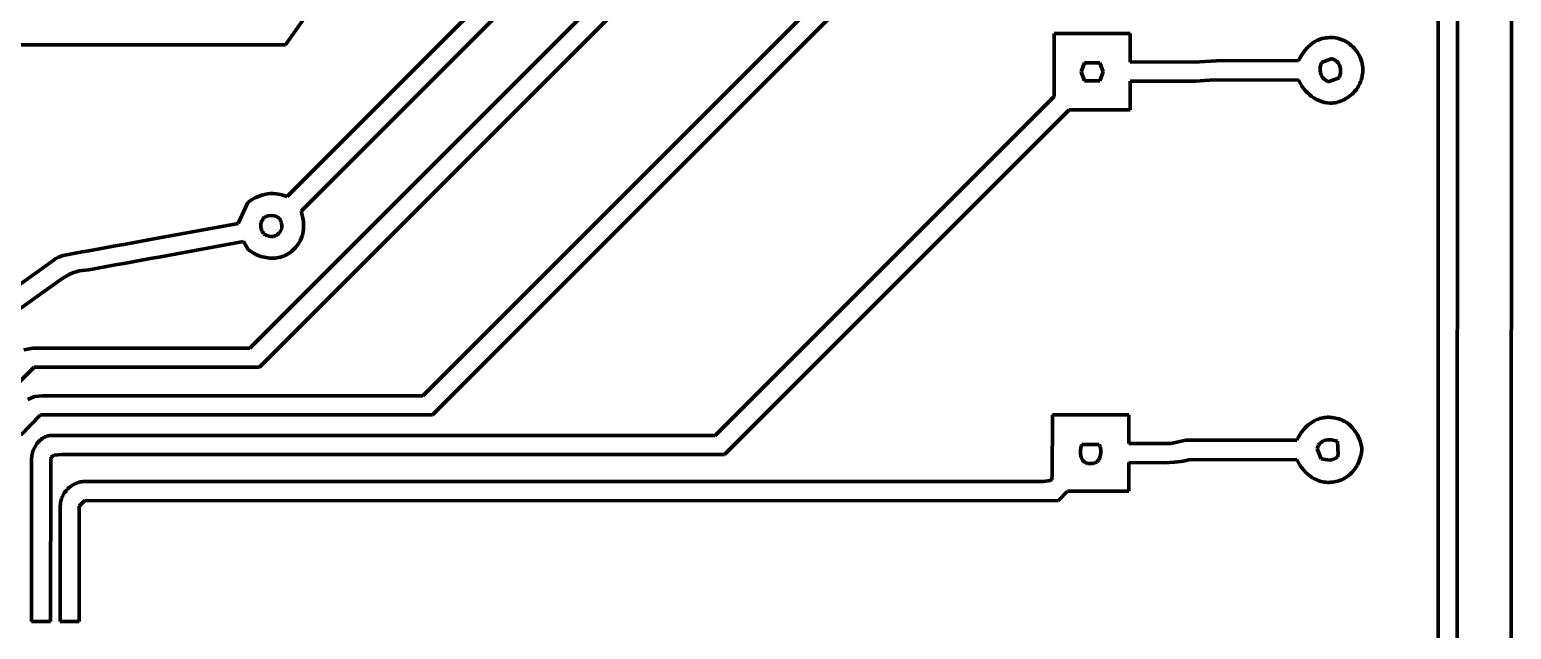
# Model space of a CAD drawing. Header units: millimetres. Extents: x 0 to 15.4, y 0 to 12.6.
# Drawn here: x 5.18 to 11.66, y 5.92 to 8.54 of the extents above; entities that cross this region are included whole.
import ezdxf

# ---------------------------------------------------------------- set-up
doc = ezdxf.new("R2010")
doc.units = ezdxf.units.MM
doc.layers.add('color#000000ff', color=7, linetype='CONTINUOUS', lineweight=100)
doc.layers.add('color#ffffffff', color=7, linetype='CONTINUOUS', lineweight=100)

msp = doc.modelspace()

# ---------------------------------------------------------------- linework, layer by layer
at = {"layer": 'color#000000ff'}
for p, q in [((11.4239, 11.8749), (11.4235, 2.7638)), ((11.3396, 2.6355), (11.3403, 11.8473)), ((6.1424, 7.1458), (9.7917, 10.7953)), ((11.6597, 3.1089), (11.66, 10.7789)), ((9.804, 10.6825), (6.184, 7.0625)), ((6.3047, 7.8085), (9.1528, 10.6564)), ((9.2145, 10.5937), (6.3667, 7.7446)), ((6.8991, 6.9372), (9.6528, 9.6906)), ((9.7258, 9.6389), (6.9411, 6.854)), ((6.6565, 8.9838), (6.2983, 8.4722)), ((9.6597, 8.5208), (9.9931, 8.5209)), ((9.6597, 8.2465), (9.6597, 8.5208)), ((9.9931, 8.5209), (9.993, 8.3958)), ((10.7997, 8.4857), (10.8098, 8.4911)), ((10.8098, 8.4911), (10.8204, 8.4955)), ((10.8204, 8.4955), (10.8315, 8.4989)), ((10.8315, 8.4989), (10.8431, 8.5012)), ((10.8431, 8.5012), (10.8491, 8.5019)), ((10.8491, 8.5019), (10.8552, 8.5023)), ((10.8552, 8.5023), (10.8641, 8.5032)), ((10.8641, 8.5032), (10.8729, 8.5035)), ((10.8729, 8.5035), (10.8817, 8.5032)), ((10.8817, 8.5032), (10.8903, 8.5022)), ((10.8903, 8.5022), (10.8988, 8.5006)), ((10.8988, 8.5006), (10.9072, 8.4985)), ((10.9072, 8.4985), (10.9154, 8.4958)), ((10.9154, 8.4958), (10.9234, 8.4925)), ((10.9234, 8.4925), (10.9311, 8.4888)), ((6.2983, 8.4722), (4.6945, 8.4722)), ((10.7295, 8.4027), (10.7433, 8.4283)), ((10.7433, 8.4283), (10.7567, 8.4475)), ((10.7567, 8.4475), (10.7683, 8.4606)), ((10.7683, 8.4606), (10.781, 8.4725)), ((10.781, 8.4725), (10.7901, 8.4795)), ((10.7901, 8.4795), (10.7997, 8.4857)), ((10.9311, 8.4888), (10.9387, 8.4846)), ((10.9387, 8.4846), (10.946, 8.4799)), ((10.946, 8.4799), (10.953, 8.4748)), ((10.953, 8.4748), (10.9597, 8.4692)), ((10.9597, 8.4692), (10.9661, 8.4633)), ((10.9661, 8.4633), (10.9721, 8.457)), ((10.9721, 8.457), (10.9778, 8.4504)), ((10.9778, 8.4504), (10.9831, 8.4435)), ((10.9831, 8.4435), (10.988, 8.4363)), ((10.988, 8.4363), (10.9925, 8.4288)), ((10.9925, 8.4288), (10.9965, 8.4211)), ((9.7926, 8.3935), (9.7783, 8.3539)), ((9.8602, 8.3934), (9.7926, 8.3935)), ((9.8745, 8.3538), (9.8602, 8.3934)), ((9.993, 8.3958), (10.296, 8.3973)), ((10.296, 8.3973), (10.3705, 8.4019)), ((10.3705, 8.4019), (10.7295, 8.4027)), ((10.8238, 8.3731), (10.8235, 8.3589)), ((10.8278, 8.391), (10.8238, 8.3731)), ((10.829, 8.3945), (10.8278, 8.391)), ((10.8725, 8.4112), (10.829, 8.3945)), ((10.8766, 8.4101), (10.8725, 8.4112)), ((10.884, 8.4072), (10.8766, 8.4101)), ((10.8905, 8.4036), (10.884, 8.4072)), ((10.8961, 8.3993), (10.8905, 8.4036)), ((10.9008, 8.3944), (10.8961, 8.3993)), ((10.9048, 8.389), (10.9008, 8.3944)), ((10.9079, 8.3831), (10.9048, 8.389)), ((10.9111, 8.3735), (10.9079, 8.3831)), ((10.9126, 8.3633), (10.9111, 8.3735)), ((10.9123, 8.3491), (10.9126, 8.3633)), ((10.9965, 8.4211), (11, 8.4132)), ((11, 8.4132), (11.0031, 8.4051)), ((11.0031, 8.4051), (11.0056, 8.3968)), ((11.0056, 8.3968), (11.0076, 8.3883)), ((11.0076, 8.3883), (11.0091, 8.3798)), ((11.0091, 8.3798), (11.01, 8.3711)), ((11.0103, 8.3624), (11.0099, 8.3536)), ((11.01, 8.3711), (11.0103, 8.3624)), ((9.7783, 8.3539), (9.7928, 8.3149)), ((9.7928, 8.3149), (9.86, 8.3148)), ((9.86, 8.3148), (9.8745, 8.3538)), ((10.278, 8.3126), (9.993, 8.3125)), ((9.993, 8.3125), (9.9931, 8.1875)), ((10.3401, 8.3169), (10.278, 8.3126)), ((10.7295, 8.3195), (10.3401, 8.3169)), ((10.7321, 8.3136), (10.7295, 8.3195)), ((10.7377, 8.3022), (10.7321, 8.3136)), ((10.7441, 8.2914), (10.7377, 8.3022)), ((10.8235, 8.3589), (10.825, 8.3487)), ((10.825, 8.3487), (10.8282, 8.3391)), ((10.8282, 8.3391), (10.8313, 8.3333)), ((10.8313, 8.3333), (10.8351, 8.3279)), ((10.8351, 8.3279), (10.8399, 8.323)), ((10.8399, 8.323), (10.8455, 8.3187)), ((10.8455, 8.3187), (10.852, 8.3151)), ((10.852, 8.3151), (10.8594, 8.3122)), ((10.8594, 8.3122), (10.8635, 8.3111)), ((10.8635, 8.3111), (10.907, 8.3276)), ((10.907, 8.3276), (10.9083, 8.3311)), ((10.9083, 8.3311), (10.9123, 8.3491)), ((10.9946, 8.2968), (10.9912, 8.2906)), ((10.9977, 8.3032), (10.9946, 8.2968)), ((11.0005, 8.3097), (10.9977, 8.3032)), ((11.0029, 8.3164), (11.0005, 8.3097)), ((11.005, 8.3233), (11.0029, 8.3164)), ((11.0067, 8.3304), (11.005, 8.3233)), ((11.008, 8.3375), (11.0067, 8.3304)), ((11.0089, 8.3448), (11.008, 8.3375)), ((11.0099, 8.3536), (11.0089, 8.3448)), ((8.177, 6.7639), (9.6597, 8.2465)), ((10.7513, 8.2811), (10.7441, 8.2914)), ((10.7591, 8.2714), (10.7513, 8.2811)), ((10.7676, 8.2624), (10.7591, 8.2714)), ((10.7767, 8.2541), (10.7676, 8.2624)), ((10.7864, 8.2465), (10.7767, 8.2541)), ((10.7966, 8.2396), (10.7864, 8.2465)), ((10.8073, 8.2335), (10.7966, 8.2396)), ((10.8186, 8.2282), (10.8073, 8.2335)), ((10.9295, 8.2331), (10.923, 8.2299)), ((10.9358, 8.2365), (10.9295, 8.2331)), ((10.9419, 8.2402), (10.9358, 8.2365)), ((10.9479, 8.2441), (10.9419, 8.2402)), ((10.9536, 8.2484), (10.9479, 8.2441)), ((10.9592, 8.2528), (10.9536, 8.2484)), ((10.9645, 8.2576), (10.9592, 8.2528)), ((10.9696, 8.2625), (10.9645, 8.2576)), ((10.9744, 8.2677), (10.9696, 8.2625)), ((10.979, 8.2731), (10.9744, 8.2677)), ((10.9834, 8.2787), (10.979, 8.2731)), ((10.9874, 8.2845), (10.9834, 8.2787)), ((10.9912, 8.2906), (10.9874, 8.2845)), ((9.7257, 8.1877), (8.2186, 6.6806)), ((9.9931, 8.1875), (9.7257, 8.1877)), ((10.8302, 8.2238), (10.8186, 8.2282)), ((10.8423, 8.2203), (10.8302, 8.2238)), ((10.8547, 8.2177), (10.8423, 8.2203)), ((10.8675, 8.2161), (10.8547, 8.2177)), ((10.8747, 8.2166), (10.8675, 8.2161)), ((10.8818, 8.2176), (10.8747, 8.2166)), ((10.8889, 8.2188), (10.8818, 8.2176)), ((10.896, 8.2204), (10.8889, 8.2188)), ((10.9029, 8.2223), (10.896, 8.2204)), ((10.9097, 8.2246), (10.9029, 8.2223)), ((10.9165, 8.2271), (10.9097, 8.2246)), ((10.923, 8.2299), (10.9165, 8.2271)), ((6.0912, 7.6907), (6.1333, 7.7833)), ((6.1333, 7.7833), (6.149, 7.7943)), ((6.149, 7.7943), (6.1655, 7.8036)), ((6.1655, 7.8036), (6.1828, 7.811)), ((6.1828, 7.811), (6.1945, 7.8149)), ((6.1945, 7.8149), (6.2065, 7.818)), ((6.2065, 7.818), (6.2187, 7.8201)), ((6.2187, 7.8201), (6.2309, 7.8214)), ((6.2309, 7.8214), (6.2433, 7.8217)), ((6.2433, 7.8217), (6.2557, 7.821)), ((6.2557, 7.821), (6.268, 7.8194)), ((6.268, 7.8194), (6.2804, 7.8168)), ((6.2804, 7.8168), (6.2926, 7.8132)), ((6.2926, 7.8132), (6.3047, 7.8085)), ((6.2025, 7.7143), (6.2001, 7.7115)), ((6.2052, 7.7169), (6.2025, 7.7143)), ((6.2082, 7.7192), (6.2052, 7.7169)), ((6.2115, 7.7212), (6.2082, 7.7192)), ((6.2224, 7.725), (6.2115, 7.7212)), ((6.2373, 7.7264), (6.2224, 7.725)), ((6.2491, 7.7248), (6.2373, 7.7264)), ((6.2601, 7.7208), (6.2491, 7.7248)), ((6.2673, 7.7161), (6.2601, 7.7208)), ((6.2714, 7.7122), (6.2673, 7.7161)), ((6.3667, 7.7446), (6.3729, 7.7221)), ((6.3729, 7.7221), (6.3765, 7.6989)), ((5.7143, 7.6226), (6.0912, 7.6907)), ((6.1905, 7.6873), (6.1901, 7.6797)), ((6.1901, 7.6797), (6.1908, 7.6721)), ((6.1919, 7.6948), (6.1905, 7.6873)), ((6.1908, 7.6721), (6.1925, 7.6648)), ((6.1944, 7.7019), (6.1919, 7.6948)), ((6.1925, 7.6648), (6.1952, 7.6579)), ((6.1979, 7.7084), (6.1944, 7.7019)), ((6.1952, 7.6579), (6.1989, 7.6516)), ((6.2001, 7.7115), (6.1979, 7.7084)), ((6.1989, 7.6516), (6.2011, 7.6487)), ((6.2011, 7.6487), (6.2036, 7.6461)), ((6.2681, 7.6467), (6.2726, 7.6516)), ((6.2749, 7.7077), (6.2714, 7.7122)), ((6.2726, 7.6516), (6.2764, 7.6571)), ((6.2777, 7.7025), (6.2749, 7.7077)), ((6.2764, 7.6571), (6.2794, 7.6631)), ((6.2795, 7.6968), (6.2777, 7.7025)), ((6.2794, 7.6631), (6.2814, 7.6695)), ((6.2801, 7.6936), (6.2795, 7.6968)), ((6.2812, 7.6901), (6.2801, 7.6936)), ((6.2825, 7.6831), (6.2812, 7.6901)), ((6.2814, 7.6695), (6.2825, 7.6762)), ((6.2825, 7.6762), (6.2825, 7.6831)), ((6.3764, 7.664), (6.3735, 7.647)), ((6.3773, 7.6814), (6.3764, 7.664)), ((6.3765, 7.6989), (6.3773, 7.6814)), ((5.438, 7.5713), (5.5619, 7.5953)), ((5.5619, 7.5953), (5.5908, 7.5991)), ((5.5908, 7.5991), (5.7143, 7.6226)), ((6.1136, 7.6121), (5.7436, 7.5435)), ((6.1348, 7.5776), (6.1136, 7.6121)), ((6.2036, 7.6461), (6.2063, 7.6437)), ((6.2063, 7.6437), (6.2093, 7.6416)), ((6.2093, 7.6416), (6.2125, 7.6398)), ((6.2125, 7.6398), (6.216, 7.6383)), ((6.216, 7.6383), (6.2197, 7.6371)), ((6.2197, 7.6371), (6.2237, 7.6364)), ((6.2237, 7.6364), (6.2272, 7.6353)), ((6.2272, 7.6353), (6.2307, 7.6346)), ((6.2307, 7.6346), (6.2377, 7.634)), ((6.2377, 7.634), (6.2445, 7.6346)), ((6.2445, 7.6346), (6.251, 7.6363)), ((6.251, 7.6363), (6.2572, 7.6389)), ((6.2572, 7.6389), (6.2629, 7.6424)), ((6.2629, 7.6424), (6.2681, 7.6467)), ((6.3412, 7.5859), (6.3358, 7.5796)), ((6.3492, 7.595), (6.3412, 7.5859)), ((6.356, 7.6045), (6.3492, 7.595)), ((6.3618, 7.6146), (6.356, 7.6045)), ((6.3667, 7.6251), (6.3618, 7.6146)), ((6.3706, 7.6359), (6.3667, 7.6251)), ((6.3735, 7.647), (6.3706, 7.6359)), ((4.8247, 7.2019), (5.2859, 7.5322)), ((5.2859, 7.5322), (5.2933, 7.5375)), ((5.2933, 7.5375), (5.305, 7.544)), ((5.305, 7.544), (5.3257, 7.5515)), ((5.3257, 7.5515), (5.4091, 7.5675)), ((5.4091, 7.5675), (5.438, 7.5713)), ((5.7146, 7.5398), (5.5908, 7.5158)), ((5.7436, 7.5435), (5.7146, 7.5398)), ((6.1409, 7.5726), (6.1348, 7.5776)), ((6.1474, 7.5679), (6.1409, 7.5726)), ((6.154, 7.5636), (6.1474, 7.5679)), ((6.1609, 7.5596), (6.154, 7.5636)), ((6.168, 7.556), (6.1609, 7.5596)), ((6.1752, 7.5527), (6.168, 7.556)), ((6.1826, 7.5497), (6.1752, 7.5527)), ((6.1902, 7.5471), (6.1826, 7.5497)), ((6.1978, 7.5449), (6.1902, 7.5471)), ((6.2056, 7.543), (6.1978, 7.5449)), ((6.2134, 7.5415), (6.2056, 7.543)), ((6.2212, 7.5404), (6.2134, 7.5415)), ((6.2291, 7.5397), (6.2212, 7.5404)), ((6.237, 7.5394), (6.2291, 7.5397)), ((6.2448, 7.5394), (6.237, 7.5394)), ((6.2527, 7.5399), (6.2448, 7.5394)), ((6.2604, 7.5408), (6.2527, 7.5399)), ((6.2681, 7.5421), (6.2604, 7.5408)), ((6.2757, 7.5439), (6.2681, 7.5421)), ((6.2832, 7.546), (6.2757, 7.5439)), ((6.2905, 7.5486), (6.2832, 7.546)), ((6.2976, 7.5517), (6.2905, 7.5486)), ((6.3046, 7.5552), (6.2976, 7.5517)), ((6.3113, 7.5591), (6.3046, 7.5552)), ((6.3179, 7.5635), (6.3113, 7.5591)), ((6.3241, 7.5684), (6.3179, 7.5635)), ((6.3301, 7.5738), (6.3241, 7.5684)), ((6.3358, 7.5796), (6.3301, 7.5738)), ((5.3525, 7.4684), (5.3243, 7.4525)), ((5.3704, 7.476), (5.3525, 7.4684)), ((5.3827, 7.4801), (5.3704, 7.476)), ((5.3955, 7.4832), (5.3827, 7.4801)), ((5.4088, 7.4853), (5.3955, 7.4832)), ((5.4377, 7.4878), (5.4088, 7.4853)), ((5.5619, 7.512), (5.4377, 7.4878)), ((5.5908, 7.5158), (5.5619, 7.512)), ((5.2445, 7.3951), (4.904, 7.1521)), ((5.3243, 7.4525), (5.2445, 7.3951)), ((5.1534, 7.1381), (5.1946, 7.1459)), ((5.1946, 7.1459), (6.1424, 7.1458)), ((5.1981, 7.0628), (5.0066, 6.8714)), ((6.184, 7.0625), (5.1981, 7.0628)), ((5.1998, 6.9341), (5.235, 6.9375)), ((5.235, 6.9375), (6.8991, 6.9372)), ((5.1705, 6.9215), (5.1998, 6.9341)), ((5.2261, 6.8545), (5.1401, 6.7657)), ((6.9411, 6.854), (5.2261, 6.8545)), ((9.651, 6.5819), (9.6528, 6.8541)), ((9.6528, 6.8541), (9.9861, 6.8541)), ((9.9861, 6.8541), (9.9861, 6.7292)), ((10.7598, 6.7993), (10.7699, 6.8086)), ((10.7699, 6.8086), (10.7805, 6.8171)), ((10.7805, 6.8171), (10.7918, 6.8245)), ((10.7918, 6.8245), (10.7977, 6.8279)), ((10.7977, 6.8279), (10.8037, 6.8309)), ((10.8037, 6.8309), (10.8098, 6.8337)), ((10.8098, 6.8337), (10.816, 6.8361)), ((10.816, 6.8361), (10.8224, 6.8383)), ((10.8224, 6.8383), (10.8289, 6.8401)), ((10.8289, 6.8401), (10.8354, 6.8415)), ((10.8354, 6.8415), (10.8421, 6.8426)), ((10.8421, 6.8426), (10.8489, 6.8433)), ((10.8489, 6.8433), (10.8557, 6.8437)), ((10.8557, 6.8437), (10.8627, 6.8436)), ((10.8627, 6.8436), (10.8697, 6.8432)), ((10.8697, 6.8432), (10.8767, 6.8423)), ((10.8767, 6.8423), (10.8841, 6.8416)), ((10.8841, 6.8416), (10.8914, 6.8405)), ((10.8914, 6.8405), (10.8985, 6.8389)), ((10.8985, 6.8389), (10.9054, 6.837)), ((10.9054, 6.837), (10.9121, 6.8346)), ((10.9121, 6.8346), (10.9186, 6.8319)), ((10.9186, 6.8319), (10.925, 6.8288)), ((10.925, 6.8288), (10.9312, 6.8254)), ((10.9312, 6.8254), (10.9372, 6.8217)), ((10.9372, 6.8217), (10.9429, 6.8176)), ((10.9429, 6.8176), (10.9485, 6.8133)), ((10.9485, 6.8133), (10.9538, 6.8087)), ((10.9538, 6.8087), (10.959, 6.8038)), ((5.2204, 6.7392), (5.2246, 6.7432)), ((5.2246, 6.7432), (5.2291, 6.7469)), ((5.2291, 6.7469), (5.2338, 6.7503)), ((5.2338, 6.7503), (5.2386, 6.7534)), ((5.2386, 6.7534), (5.2437, 6.7562)), ((5.2437, 6.7562), (5.2489, 6.7586)), ((5.2489, 6.7586), (5.2544, 6.7606)), ((5.2544, 6.7606), (5.2599, 6.7623)), ((5.2599, 6.7623), (5.2657, 6.7635)), ((5.2657, 6.7635), (5.2716, 6.7643)), ((5.2716, 6.7643), (5.2776, 6.7647)), ((5.2776, 6.7647), (5.2838, 6.7645)), ((5.2838, 6.7645), (5.2901, 6.7639)), ((5.2901, 6.7639), (8.177, 6.7639)), ((10.1703, 6.7297), (10.236, 6.7431)), ((10.236, 6.7431), (10.7215, 6.743)), ((10.7215, 6.743), (10.7275, 6.7552)), ((10.7275, 6.7552), (10.7343, 6.7671)), ((10.7343, 6.7671), (10.742, 6.7784)), ((10.742, 6.7784), (10.7505, 6.7892)), ((10.7505, 6.7892), (10.7598, 6.7993)), ((10.8409, 6.742), (10.8347, 6.7391)), ((10.8476, 6.7441), (10.8409, 6.742)), ((10.8582, 6.7457), (10.8476, 6.7441)), ((10.873, 6.7454), (10.8582, 6.7457)), ((10.8917, 6.7413), (10.873, 6.7454)), ((10.899, 6.7386), (10.8917, 6.7413)), ((10.959, 6.8038), (10.9639, 6.7986)), ((10.9639, 6.7986), (10.9685, 6.7932)), ((10.9685, 6.7932), (10.973, 6.7876)), ((10.973, 6.7876), (10.9772, 6.7818)), ((10.9772, 6.7818), (10.9848, 6.7697)), ((10.9848, 6.7697), (10.9913, 6.7569)), ((10.9913, 6.7569), (10.9968, 6.7435)), ((10.9968, 6.7435), (11.0012, 6.7298)), ((5.1878, 6.6706), (5.1886, 6.6765)), ((5.1886, 6.6765), (5.1911, 6.6881)), ((5.1911, 6.6881), (5.1948, 6.6995)), ((5.1948, 6.6995), (5.1997, 6.7104)), ((5.1997, 6.7104), (5.2056, 6.7208)), ((5.2056, 6.7208), (5.2089, 6.7257)), ((5.2089, 6.7257), (5.2125, 6.7304)), ((5.2125, 6.7304), (5.2163, 6.7349)), ((5.2163, 6.7349), (5.2204, 6.7392)), ((5.2867, 6.6777), (5.2793, 6.6737)), ((5.3186, 6.6806), (5.2867, 6.6777)), ((8.2186, 6.6806), (5.3186, 6.6806)), ((9.7749, 6.6989), (9.7747, 6.6869)), ((9.7747, 6.6869), (9.7763, 6.6753)), ((9.7768, 6.7106), (9.7749, 6.6989)), ((9.7803, 6.7217), (9.7768, 6.7106)), ((9.7818, 6.7251), (9.7803, 6.7217)), ((9.8572, 6.725), (9.7818, 6.7251)), ((9.8612, 6.7144), (9.8572, 6.725)), ((9.8636, 6.7029), (9.8612, 6.7144)), ((9.8617, 6.6718), (9.8634, 6.6793)), ((9.8634, 6.6793), (9.8644, 6.691)), ((9.8644, 6.691), (9.8636, 6.7029)), ((9.9861, 6.7292), (10.1703, 6.7297)), ((10.8122, 6.7103), (10.811, 6.706)), ((10.811, 6.706), (10.8276, 6.6624)), ((10.8136, 6.7143), (10.8122, 6.7103)), ((10.8153, 6.718), (10.8136, 6.7143)), ((10.8171, 6.7215), (10.8153, 6.718)), ((10.8191, 6.7248), (10.8171, 6.7215)), ((10.8237, 6.7305), (10.8191, 6.7248)), ((10.8289, 6.7352), (10.8237, 6.7305)), ((10.8347, 6.7391), (10.8289, 6.7352)), ((10.8988, 6.6704), (10.9028, 6.6796)), ((10.9028, 6.6796), (10.899, 6.7386)), ((11.0012, 6.7298), (11.0043, 6.7158)), ((11.0044, 6.6881), (11.0015, 6.6746)), ((11.0043, 6.7158), (11.0054, 6.7087)), ((11.0062, 6.7017), (11.0044, 6.6881)), ((11.0054, 6.7087), (11.0062, 6.7017)), ((5.1872, 6.6589), (5.1874, 6.6648)), ((5.1874, 6.653), (5.1872, 6.6589)), ((5.1874, 6.6648), (5.1878, 6.6706)), ((5.1875, 5.9514), (5.1874, 6.653)), ((5.2712, 6.6512), (5.2708, 5.9514)), ((5.2716, 6.6615), (5.2709, 6.6567)), ((5.2709, 6.6567), (5.2712, 6.6512)), ((5.273, 6.6657), (5.2716, 6.6615)), ((5.2751, 6.6693), (5.273, 6.6657)), ((5.2793, 6.6737), (5.2751, 6.6693)), ((9.7763, 6.6753), (9.7784, 6.6681)), ((9.7784, 6.6681), (9.7814, 6.6614)), ((9.7814, 6.6614), (9.7853, 6.6554)), ((9.7853, 6.6554), (9.7876, 6.6527)), ((9.7876, 6.6527), (9.7901, 6.6502)), ((9.7901, 6.6502), (9.7929, 6.6481)), ((9.7929, 6.6481), (9.796, 6.6462)), ((9.796, 6.6462), (9.7993, 6.6446)), ((9.7993, 6.6446), (9.8028, 6.6433)), ((9.8028, 6.6433), (9.8066, 6.6423)), ((9.8066, 6.6423), (9.8107, 6.6417)), ((9.8107, 6.6417), (9.8151, 6.6415)), ((9.8151, 6.6415), (9.8197, 6.6417)), ((9.8197, 6.6417), (9.8242, 6.6415)), ((9.8242, 6.6415), (9.8285, 6.6418)), ((9.8285, 6.6418), (9.8326, 6.6424)), ((9.8326, 6.6424), (9.8363, 6.6433)), ((9.8363, 6.6433), (9.8399, 6.6446)), ((9.8399, 6.6446), (9.8431, 6.6463)), ((9.8431, 6.6463), (9.8461, 6.6482)), ((9.8461, 6.6482), (9.8489, 6.6504)), ((9.8489, 6.6504), (9.8514, 6.6528)), ((9.8514, 6.6528), (9.8537, 6.6555)), ((9.8537, 6.6555), (9.8557, 6.6584)), ((9.8557, 6.6584), (9.8592, 6.6648)), ((9.8592, 6.6648), (9.8617, 6.6718)), ((10.1413, 6.6448), (9.9861, 6.6459)), ((9.9861, 6.6459), (9.9861, 6.5208)), ((10.1868, 6.6471), (10.1413, 6.6448)), ((10.2138, 6.6505), (10.1868, 6.6471)), ((10.2317, 6.6539), (10.2138, 6.6505)), ((10.2494, 6.6583), (10.2317, 6.6539)), ((10.7215, 6.6598), (10.2494, 6.6583)), ((10.7277, 6.647), (10.7215, 6.6598)), ((10.7348, 6.6347), (10.7277, 6.647)), ((10.743, 6.6229), (10.7348, 6.6347)), ((10.752, 6.6118), (10.743, 6.6229)), ((10.7619, 6.6014), (10.752, 6.6118)), ((10.8276, 6.6624), (10.8662, 6.6569)), ((10.8662, 6.6569), (10.8835, 6.6601)), ((10.8835, 6.6601), (10.8926, 6.6649)), ((10.8926, 6.6649), (10.8988, 6.6704)), ((10.9714, 6.6129), (10.9625, 6.6025)), ((10.9793, 6.6241), (10.9714, 6.6129)), ((10.9864, 6.636), (10.9793, 6.6241)), ((10.9924, 6.6485), (10.9864, 6.636)), ((10.9975, 6.6614), (10.9924, 6.6485)), ((11.0015, 6.6746), (10.9975, 6.6614)), ((5.3617, 6.5443), (5.3667, 6.5475)), ((5.3667, 6.5475), (5.3719, 6.5505)), ((5.3719, 6.5505), (5.3773, 6.5532)), ((5.3773, 6.5532), (5.3828, 6.5556)), ((5.3828, 6.5556), (5.3884, 6.5577)), ((5.3884, 6.5577), (5.3941, 6.5595)), ((5.3941, 6.5595), (5.3999, 6.5609)), ((5.3999, 6.5609), (5.4059, 6.562)), ((5.4059, 6.562), (5.4119, 6.5627)), ((5.4119, 6.5627), (5.418, 6.563)), ((5.418, 6.563), (5.4241, 6.563)), ((5.4241, 6.563), (5.4303, 6.5626)), ((5.4303, 6.5626), (9.6116, 6.5624)), ((9.6116, 6.5624), (9.6435, 6.5679)), ((9.6435, 6.5679), (9.6482, 6.5721)), ((9.6482, 6.5721), (9.6503, 6.5764)), ((9.6503, 6.5764), (9.6509, 6.58)), ((9.6509, 6.58), (9.651, 6.5819)), ((10.7726, 6.5919), (10.7619, 6.6014)), ((10.7839, 6.5834), (10.7726, 6.5919)), ((10.7899, 6.5796), (10.7839, 6.5834)), ((10.7959, 6.576), (10.7899, 6.5796)), ((10.8022, 6.5728), (10.7959, 6.576)), ((10.8085, 6.5698), (10.8022, 6.5728)), ((10.815, 6.5672), (10.8085, 6.5698)), ((10.8216, 6.5649), (10.815, 6.5672)), ((10.8283, 6.5629), (10.8216, 6.5649)), ((10.8352, 6.5614), (10.8283, 6.5629)), ((10.8421, 6.5602), (10.8352, 6.5614)), ((10.8491, 6.5594), (10.8421, 6.5602)), ((10.8562, 6.559), (10.8491, 6.5594)), ((10.8634, 6.559), (10.8562, 6.559)), ((10.8706, 6.5594), (10.8634, 6.559)), ((10.8779, 6.5603), (10.8706, 6.5594)), ((10.8852, 6.5617), (10.8779, 6.5603)), ((10.8922, 6.5628), (10.8852, 6.5617)), ((10.8991, 6.5642), (10.8922, 6.5628)), ((10.9058, 6.5661), (10.8991, 6.5642)), ((10.9123, 6.5683), (10.9058, 6.5661)), ((10.9187, 6.5709), (10.9123, 6.5683)), ((10.9248, 6.5738), (10.9187, 6.5709)), ((10.9308, 6.5771), (10.9248, 6.5738)), ((10.9366, 6.5806), (10.9308, 6.5771)), ((10.9422, 6.5844), (10.9366, 6.5806)), ((10.9476, 6.5886), (10.9422, 6.5844)), ((10.9528, 6.593), (10.9476, 6.5886)), ((10.9577, 6.5976), (10.9528, 6.593)), ((10.9625, 6.6025), (10.9577, 6.5976)), ((5.3153, 6.4765), (5.3167, 6.4823)), ((5.3167, 6.4823), (5.3185, 6.4881)), ((5.3185, 6.4881), (5.3207, 6.4937)), ((5.3207, 6.4937), (5.3231, 6.4992)), ((5.3231, 6.4992), (5.3258, 6.5046)), ((5.3258, 6.5046), (5.3288, 6.5098)), ((5.3288, 6.5098), (5.3321, 6.5148)), ((5.3321, 6.5148), (5.3357, 6.5196)), ((5.3357, 6.5196), (5.3395, 6.5243)), ((5.3395, 6.5243), (5.3435, 6.5288)), ((5.3435, 6.5288), (5.3477, 6.533)), ((5.3477, 6.533), (5.3522, 6.537)), ((5.3522, 6.537), (5.3569, 6.5408)), ((5.3569, 6.5408), (5.3617, 6.5443)), ((9.7192, 6.521), (9.6771, 6.479)), ((9.9861, 6.5208), (9.7192, 6.521)), ((5.3125, 5.9514), (5.313, 6.4584)), ((5.313, 6.4584), (5.3134, 6.4645)), ((5.3134, 6.4645), (5.3141, 6.4705)), ((5.3141, 6.4705), (5.3153, 6.4765)), ((5.4203, 6.4795), (5.3955, 6.4546)), ((5.3955, 6.4546), (5.3958, 5.9514)), ((9.6771, 6.479), (5.4203, 6.4795)), ((5.2708, 5.9514), (5.1875, 5.9514)), ((5.3958, 5.9514), (5.3125, 5.9514))]:
    msp.add_line(p, q, dxfattribs=at)
at = {"layer": 'color#ffffffff'}
for p, q in [((9.7783, 8.3539), (9.7926, 8.3935)), ((9.7926, 8.3935), (9.8602, 8.3934)), ((9.8602, 8.3934), (9.8745, 8.3538)), ((10.8235, 8.3589), (10.8238, 8.3731)), ((10.8238, 8.3731), (10.8278, 8.391)), ((10.8278, 8.391), (10.829, 8.3945)), ((10.829, 8.3945), (10.8725, 8.4112)), ((10.8725, 8.4112), (10.8766, 8.4101)), ((10.8766, 8.4101), (10.884, 8.4072)), ((10.884, 8.4072), (10.8905, 8.4036)), ((10.8905, 8.4036), (10.8961, 8.3993)), ((10.8961, 8.3993), (10.9008, 8.3944)), ((10.9008, 8.3944), (10.9048, 8.389)), ((10.9048, 8.389), (10.9079, 8.3831)), ((10.9079, 8.3831), (10.9111, 8.3735)), ((10.9111, 8.3735), (10.9126, 8.3633)), ((10.9126, 8.3633), (10.9123, 8.3491)), ((9.7928, 8.3149), (9.7783, 8.3539)), ((9.86, 8.3148), (9.7928, 8.3149)), ((9.8745, 8.3538), (9.86, 8.3148)), ((10.825, 8.3487), (10.8235, 8.3589)), ((10.8282, 8.3391), (10.825, 8.3487)), ((10.8313, 8.3333), (10.8282, 8.3391)), ((10.8351, 8.3279), (10.8313, 8.3333)), ((10.8399, 8.323), (10.8351, 8.3279)), ((10.8455, 8.3187), (10.8399, 8.323)), ((10.852, 8.3151), (10.8455, 8.3187)), ((10.8594, 8.3122), (10.852, 8.3151)), ((10.8635, 8.3111), (10.8594, 8.3122)), ((10.907, 8.3276), (10.8635, 8.3111)), ((10.9083, 8.3311), (10.907, 8.3276)), ((10.9123, 8.3491), (10.9083, 8.3311)), ((6.2001, 7.7115), (6.2025, 7.7143)), ((6.2025, 7.7143), (6.2052, 7.7169)), ((6.2052, 7.7169), (6.2082, 7.7192)), ((6.2082, 7.7192), (6.2115, 7.7212)), ((6.2115, 7.7212), (6.2224, 7.725)), ((6.2224, 7.725), (6.2373, 7.7264)), ((6.2373, 7.7264), (6.2491, 7.7248)), ((6.2491, 7.7248), (6.2601, 7.7208)), ((6.2601, 7.7208), (6.2673, 7.7161)), ((6.2673, 7.7161), (6.2714, 7.7122)), ((6.1901, 7.6797), (6.1905, 7.6873)), ((6.1908, 7.6721), (6.1901, 7.6797)), ((6.1905, 7.6873), (6.1919, 7.6948)), ((6.1925, 7.6648), (6.1908, 7.6721)), ((6.1919, 7.6948), (6.1944, 7.7019)), ((6.1952, 7.6579), (6.1925, 7.6648)), ((6.1944, 7.7019), (6.1979, 7.7084)), ((6.1989, 7.6516), (6.1952, 7.6579)), ((6.1979, 7.7084), (6.2001, 7.7115)), ((6.2011, 7.6487), (6.1989, 7.6516)), ((6.2036, 7.6461), (6.2011, 7.6487)), ((6.2726, 7.6516), (6.2681, 7.6467)), ((6.2714, 7.7122), (6.2749, 7.7077)), ((6.2764, 7.6571), (6.2726, 7.6516)), ((6.2749, 7.7077), (6.2777, 7.7025)), ((6.2794, 7.6631), (6.2764, 7.6571)), ((6.2777, 7.7025), (6.2795, 7.6968)), ((6.2814, 7.6695), (6.2794, 7.6631)), ((6.2795, 7.6968), (6.2801, 7.6936)), ((6.2801, 7.6936), (6.2812, 7.6901)), ((6.2812, 7.6901), (6.2825, 7.6831)), ((6.2825, 7.6762), (6.2814, 7.6695)), ((6.2825, 7.6831), (6.2825, 7.6762)), ((6.2063, 7.6437), (6.2036, 7.6461)), ((6.2093, 7.6416), (6.2063, 7.6437)), ((6.2125, 7.6398), (6.2093, 7.6416)), ((6.216, 7.6383), (6.2125, 7.6398)), ((6.2197, 7.6371), (6.216, 7.6383)), ((6.2237, 7.6364), (6.2197, 7.6371)), ((6.2272, 7.6353), (6.2237, 7.6364)), ((6.2307, 7.6346), (6.2272, 7.6353)), ((6.2377, 7.634), (6.2307, 7.6346)), ((6.2445, 7.6346), (6.2377, 7.634)), ((6.251, 7.6363), (6.2445, 7.6346)), ((6.2572, 7.6389), (6.251, 7.6363)), ((6.2629, 7.6424), (6.2572, 7.6389)), ((6.2681, 7.6467), (6.2629, 7.6424)), ((10.8347, 6.7391), (10.8409, 6.742)), ((10.8409, 6.742), (10.8476, 6.7441)), ((10.8476, 6.7441), (10.8582, 6.7457)), ((10.8582, 6.7457), (10.873, 6.7454)), ((10.873, 6.7454), (10.8917, 6.7413)), ((10.8917, 6.7413), (10.899, 6.7386)), ((9.7747, 6.6869), (9.7749, 6.6989)), ((9.7763, 6.6753), (9.7747, 6.6869)), ((9.7749, 6.6989), (9.7768, 6.7106)), ((9.7768, 6.7106), (9.7803, 6.7217)), ((9.7803, 6.7217), (9.7818, 6.7251)), ((9.7818, 6.7251), (9.8572, 6.725)), ((9.8572, 6.725), (9.8612, 6.7144)), ((9.8612, 6.7144), (9.8636, 6.7029)), ((9.8634, 6.6793), (9.8617, 6.6718)), ((9.8644, 6.691), (9.8634, 6.6793)), ((9.8636, 6.7029), (9.8644, 6.691)), ((10.811, 6.706), (10.8122, 6.7103)), ((10.8276, 6.6624), (10.811, 6.706)), ((10.8122, 6.7103), (10.8136, 6.7143)), ((10.8136, 6.7143), (10.8153, 6.718)), ((10.8153, 6.718), (10.8171, 6.7215)), ((10.8171, 6.7215), (10.8191, 6.7248)), ((10.8191, 6.7248), (10.8237, 6.7305)), ((10.8237, 6.7305), (10.8289, 6.7352)), ((10.8289, 6.7352), (10.8347, 6.7391)), ((10.9028, 6.6796), (10.8988, 6.6704)), ((10.899, 6.7386), (10.9028, 6.6796)), ((9.7784, 6.6681), (9.7763, 6.6753)), ((9.7814, 6.6614), (9.7784, 6.6681)), ((9.7853, 6.6554), (9.7814, 6.6614)), ((9.7876, 6.6527), (9.7853, 6.6554)), ((9.7901, 6.6502), (9.7876, 6.6527)), ((9.7929, 6.6481), (9.7901, 6.6502)), ((9.796, 6.6462), (9.7929, 6.6481)), ((9.7993, 6.6446), (9.796, 6.6462)), ((9.8028, 6.6433), (9.7993, 6.6446)), ((9.8066, 6.6423), (9.8028, 6.6433)), ((9.8107, 6.6417), (9.8066, 6.6423)), ((9.8151, 6.6415), (9.8107, 6.6417)), ((9.8197, 6.6417), (9.8151, 6.6415)), ((9.8242, 6.6415), (9.8197, 6.6417)), ((9.8285, 6.6418), (9.8242, 6.6415)), ((9.8326, 6.6424), (9.8285, 6.6418)), ((9.8363, 6.6433), (9.8326, 6.6424)), ((9.8399, 6.6446), (9.8363, 6.6433)), ((9.8431, 6.6463), (9.8399, 6.6446)), ((9.8461, 6.6482), (9.8431, 6.6463)), ((9.8489, 6.6504), (9.8461, 6.6482)), ((9.8514, 6.6528), (9.8489, 6.6504)), ((9.8537, 6.6555), (9.8514, 6.6528)), ((9.8557, 6.6584), (9.8537, 6.6555)), ((9.8592, 6.6648), (9.8557, 6.6584)), ((9.8617, 6.6718), (9.8592, 6.6648)), ((10.8662, 6.6569), (10.8276, 6.6624)), ((10.8835, 6.6601), (10.8662, 6.6569)), ((10.8926, 6.6649), (10.8835, 6.6601)), ((10.8988, 6.6704), (10.8926, 6.6649))]:
    msp.add_line(p, q, dxfattribs=at)

doc.saveas('drawing.dxf')
